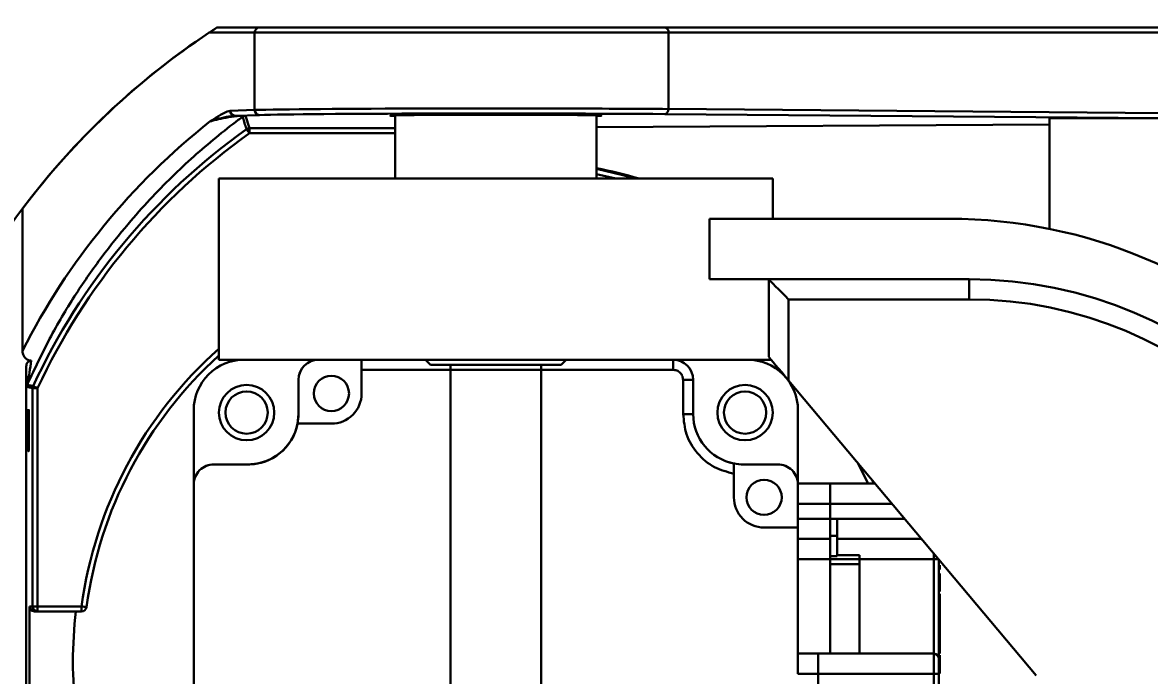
# Model space of a CAD drawing. Header units: millimetres. Extents: x -2601 to 21461, y 11492 to 21077.
# Drawn here: x 7276.6 to 7388.5, y 12922.5 to 12987.3 of the extents above; entities that cross this region are included whole.
import ezdxf

# ---------------------------------------------------------------- set-up
doc = ezdxf.new("R2010")
doc.units = ezdxf.units.MM
doc.header["$PDSIZE"] = -1
doc.styles.get("Standard").update_dxf_attribs({"font": ''})
doc.styles.get('Standard').set_extended_font_data('HYSWLongFangSong')
doc.dimstyles.new('ISO-25', dxfattribs={"dimscale": 25, "dimtxt": 3.5, "dimasz": 1.6, "dimexe": 1.25, "dimexo": 0.625, "dimtad": 1, "dimdec": 0, "dimzin": 9, "dimdsep": 46, "dimtxsty": 'Standard', "dimcen": 2.5, "dimadec": 0, "dimazin": 2, "dimtfac": 1, "dimtdec": 0, "dimtofl": 0, "dimtmove": 0, "dimatfit": 3, "dimfxl": 1, "dimarcsym": 0})

# ---------------------------------------------------------------- blocks, each defined once
blk = doc.blocks.new('*D17')
at = {"color": 0, "lineweight": -2}
blk.add_line((7050.09, 13150.65), (6775.22, 13208.46), dxfattribs=at)
at = {"color": 0}
blk.add_solid([(6776.59, 13214.99), (6773.84, 13201.94), (6736.07, 13216.7)], dxfattribs=at)
at = {"layer": 'Defpoints', "color": 0}
for p in [(6736.07, 13216.7), (8128.61, 12923.82)]:
    blk.add_point(p, dxfattribs=at)
at = {"color": 0, "insert": (6944.44, 13233.55), "char_height": 87.5, "attachment_point": 5, "rotation": 348.1228}
blk.add_mtext('R1423', dxfattribs=at)
blk = doc.blocks.new('*D18')
at = {"color": 0, "lineweight": -2}
for p, q in [((7408.54, 13350.67), (7739.79, 13154.31)), ((8128.61, 12861.32), (8128.61, 12986.32)), ((8066.11, 12923.82), (8191.11, 12923.82))]:
    blk.add_line(p, q, dxfattribs=at)
at = {"color": 0}
blk.add_solid([(7743.19, 13160.04), (7736.39, 13148.57), (7774.2, 13133.91)], dxfattribs=at)
at = {"layer": 'Defpoints', "color": 0}
for p in [(7774.2, 13133.91), (8128.61, 12923.82)]:
    blk.add_point(p, dxfattribs=at)
at = {"color": 0, "insert": (7523.31, 13351.65), "char_height": 87.5, "attachment_point": 5, "rotation": 329.3414}
blk.add_mtext('R412', dxfattribs=at)

msp = doc.modelspace()

# ---------------------------------------------------------------- linework, layer by layer
at = {"color": 161, "lineweight": 30, "true_color": 0x67adff}
for p, q in [((7295.91, 12986.82), (7300.14, 12986.82)), ((7295.91, 12986.82), (7295.91, 12986.82)), ((7300.14, 12986.82), (7340.4, 12986.82)), ((7340.4, 12986.82), (7448.83, 12986.82)), ((7299.66, 12986.32), (7295.15, 12986.32)), ((7299.66, 12986.32), (7299.66, 12978.63)), ((7340.75, 12986.32), (7299.66, 12986.32)), ((7340.75, 12986.32), (7340.75, 12978.73)), ((7449.17, 12986.32), (7340.75, 12986.32)), ((7340.75, 12978.73), (7389.87, 12978.32)), ((7297.23, 12978.56), (7299.66, 12978.63)), ((7300.14, 12978.13), (7297.71, 12978.06)), ((7298.75, 12978.05), (7299.14, 12976.83)), ((7313.61, 12978.1), (7313.61, 12971.82)), ((7333.61, 12971.82), (7333.61, 12978.1)), ((7389.53, 12977.82), (7340.4, 12978.23)), ((7378.61, 12977.82), (7389.53, 12977.82)), ((7378.61, 12977.2), (7378.61, 12977.82)), ((7299.14, 12976.33), (7299.14, 12976.83)), ((7299.14, 12976.83), (7313.61, 12976.83)), ((7333.61, 12976.92), (7378.61, 12977.2)), ((7378.61, 12977.2), (7378.61, 12966.81)), ((7313.61, 12976.33), (7299.14, 12976.33)), ((7335.52, 12971.82), (7333.61, 12972.26)), ((7296.11, 12971.82), (7296.11, 12953.82)), ((7296.11, 12971.82), (7351.11, 12971.82)), ((7351.11, 12967.82), (7351.11, 12971.82)), ((7276.61, 12968.82), (7276.61, 12954.72)), ((7344.82, 12967.82), (7344.82, 12961.82)), ((7344.82, 12967.82), (7368.61, 12967.82)), ((7370.61, 12961.82), (7344.82, 12961.82)), ((7350.71, 12954.11), (7350.71, 12961.79)), ((7370.61, 12961.82), (7370.61, 12959.82)), ((7370.61, 12959.82), (7352.68, 12959.82)), ((7352.68, 12959.82), (7352.68, 12951.76)), ((7276.97, 12953.15), (7276.97, 12894.5)), ((7296.11, 12953.82), (7350.95, 12953.82)), ((7310.28, 12953.82), (7310.28, 12952.82)), ((7310.28, 12950.47), (7310.28, 12953.82)), ((7316.61, 12953.82), (7317.11, 12953.32)), ((7330.11, 12953.32), (7317.11, 12953.32)), ((7319.11, 12952.82), (7319.11, 12953.32)), ((7328.11, 12953.32), (7328.11, 12952.82)), ((7328.11, 12952.82), (7328.11, 12953.32)), ((7330.11, 12953.32), (7330.61, 12953.82)), ((7341.21, 12952.82), (7341.21, 12953.82)), ((7304.01, 12948.42), (7304.01, 12951.82)), ((7304.01, 12948.42), (7304.01, 12951.82)), ((7304.01, 12951.82), (7304.01, 12951.82)), ((7304.01, 12948.42), (7304.01, 12951.82)), ((7304.01, 12951.82), (7304.01, 12951.82)), ((7310.28, 12952.82), (7310.28, 12950.47)), ((7319.11, 12952.82), (7310.28, 12952.82)), ((7319.11, 12913.08), (7319.11, 12952.82)), ((7319.11, 12952.82), (7328.11, 12952.82)), ((7328.11, 12952.82), (7328.11, 12909.07)), ((7341.21, 12952.82), (7328.11, 12952.82)), ((7342.21, 12948.42), (7342.21, 12951.82)), ((7343.21, 12951.82), (7342.21, 12951.82)), ((7343.21, 12951.82), (7343.21, 12948.42)), ((7277.6, 12950.99), (7277.01, 12951.12)), ((7277.6, 12929.32), (7277.6, 12950.99)), ((7278.1, 12950.99), (7277.6, 12950.99)), ((7278.1, 12950.99), (7278.1, 12929.32)), ((7377.27, 12922.45), (7352.68, 12951.76)), ((7293.61, 12948.82), (7293.61, 12898.82)), ((7293.61, 12941.42), (7293.61, 12948.82)), ((7304.01, 12948.42), (7304.01, 12948.42)), ((7304.01, 12948.42), (7304.01, 12948.42)), ((7343.21, 12948.42), (7342.21, 12948.42)), ((7353.61, 12948.82), (7353.61, 12941.47)), ((7307.28, 12947.47), (7303.92, 12947.47)), ((7299.01, 12943.42), (7295.61, 12943.42)), ((7295.61, 12943.42), (7295.61, 12943.42)), ((7348.21, 12943.42), (7351.61, 12943.42)), ((7347.25, 12940.15), (7347.25, 12942.5)), ((7360.98, 12941.87), (7361.14, 12941.52)), ((7293.61, 12906.22), (7293.61, 12941.42)), ((7293.61, 12906.22), (7293.61, 12941.42)), ((7293.61, 12941.42), (7293.61, 12941.42)), ((7293.61, 12910.49), (7293.61, 12941.42)), ((7293.61, 12941.42), (7293.61, 12937.42)), ((7353.61, 12941.42), (7353.61, 12941.52)), ((7353.61, 12941.52), (7353.61, 12941.46)), ((7356.81, 12941.52), (7353.61, 12941.52)), ((7353.61, 12941.42), (7353.61, 12937.15)), ((7356.81, 12941.52), (7356.81, 12939.52)), ((7356.81, 12941.52), (7361.27, 12941.52)), ((7353.61, 12939.52), (7356.81, 12939.52)), ((7356.81, 12938.02), (7356.81, 12939.52)), ((7356.81, 12939.52), (7362.95, 12939.52)), ((7293.61, 12937.42), (7293.61, 12906.22)), ((7293.61, 12937.42), (7293.61, 12937.42)), ((7353.61, 12938.02), (7356.81, 12938.02)), ((7357.51, 12938.02), (7356.81, 12938.02)), ((7356.81, 12938.02), (7356.81, 12936.02)), ((7357.51, 12938.02), (7357.51, 12936.32)), ((7357.51, 12936.02), (7357.51, 12938.02)), ((7357.51, 12938.02), (7364.21, 12938.02)), ((7357.51, 12937.37), (7357.51, 12936.97)), ((7353.61, 12937.15), (7350.25, 12937.15)), ((7353.61, 12937.15), (7353.61, 12922.62)), ((7356.81, 12936.32), (7357.51, 12936.32)), ((7357.51, 12936.97), (7357.51, 12936.37)), ((7357.51, 12936.37), (7357.51, 12935.62)), ((7357.51, 12936.32), (7357.51, 12936.37)), ((7356.81, 12936.02), (7353.61, 12936.02)), ((7356.81, 12936.02), (7356.81, 12934.3)), ((7357.51, 12936.02), (7357.51, 12934.42)), ((7365.88, 12936.02), (7357.51, 12936.02)), ((7357.51, 12934.42), (7357.51, 12935.62)), ((7356.81, 12934.02), (7353.61, 12934.02)), ((7356.81, 12934.3), (7356.81, 12933.42)), ((7356.81, 12934.02), (7356.81, 12934.3)), ((7356.81, 12934.3), (7357.51, 12934.3)), ((7356.81, 12933.52), (7356.81, 12934.02)), ((7356.81, 12934.02), (7359.71, 12934.02)), ((7357.51, 12934.3), (7357.51, 12934.42)), ((7357.51, 12934.42), (7359.71, 12934.42)), ((7357.51, 12934.42), (7357.51, 12934.3)), ((7359.71, 12934.42), (7359.71, 12934.02)), ((7359.71, 12933.52), (7359.71, 12934.02)), ((7359.71, 12934.02), (7367.11, 12934.02)), ((7367.11, 12934.56), (7367.11, 12934.02)), ((7367.11, 12934.02), (7367.56, 12934.02)), ((7367.11, 12934.02), (7367.11, 12924.62)), ((7367.61, 12924.14), (7367.61, 12933.97)), ((7356.81, 12933.52), (7356.81, 12924.62)), ((7359.71, 12933.52), (7356.81, 12933.52)), ((7356.81, 12924.62), (7356.81, 12933.42)), ((7359.71, 12924.62), (7359.71, 12933.52)), ((7367.71, 12933.42), (7367.61, 12933.42)), ((7367.61, 12932.99), (7367.71, 12932.99)), ((7367.71, 12933.42), (7367.71, 12932.99)), ((7367.61, 12932.6), (7367.71, 12932.6)), ((7367.61, 12932.17), (7367.71, 12932.17)), ((7367.71, 12932.6), (7367.71, 12932.17)), ((7367.71, 12932.17), (7367.71, 12931.1)), ((7367.71, 12931.1), (7367.61, 12931.1)), ((7367.61, 12930.97), (7367.71, 12930.97)), ((7367.61, 12930.8), (7367.71, 12930.8)), ((7367.71, 12930.97), (7367.71, 12930.8)), ((7277.29, 12929.32), (7277.6, 12929.32)), ((7277.29, 12929.32), (7277.29, 12918.32)), ((7278.1, 12929.32), (7277.6, 12929.32)), ((7277.81, 12928.82), (7281.91, 12928.82)), ((7278.1, 12929.32), (7278.1, 12928.82)), ((7278.1, 12929.32), (7282.47, 12929.32)), ((7281.91, 12928.82), (7282.47, 12928.82)), ((7282.47, 12929.32), (7282.47, 12928.82)), ((7367.71, 12929.3), (7367.61, 12929.3)), ((7367.71, 12928.33), (7367.71, 12927.42)), ((7367.71, 12927.42), (7367.61, 12927.42)), ((7367.71, 12927.2), (7367.61, 12927.2)), ((7367.71, 12927.07), (7367.71, 12927.2)), ((7367.71, 12927.07), (7367.61, 12927.07)), ((7367.71, 12926.86), (7367.61, 12926.86)), ((7367.61, 12926.4), (7367.71, 12926.4)), ((7367.71, 12926.86), (7367.71, 12927.07)), ((7367.71, 12926.4), (7367.71, 12925.29)), ((7367.61, 12925.29), (7367.71, 12925.29)), ((7367.61, 12925.11), (7367.71, 12925.11)), ((7367.71, 12925.29), (7367.71, 12925.11)), ((7367.71, 12925.11), (7367.71, 12924.64)), ((7353.61, 12924.62), (7355.61, 12924.62)), ((7355.61, 12922.62), (7355.61, 12924.62)), ((7367.11, 12924.62), (7355.61, 12924.62)), ((7367.11, 12922.62), (7367.11, 12924.62)), ((7367.61, 12924.64), (7367.71, 12924.64)), ((7367.61, 12924.46), (7367.71, 12924.46)), ((7367.71, 12924.46), (7367.71, 12924.03)), ((7367.71, 12924.03), (7367.71, 12922.95)), ((7367.71, 12922.82), (7367.71, 12922.65)), ((7355.61, 12922.62), (7353.61, 12922.62)), ((7355.61, 12904.62), (7355.61, 12922.62)), ((7355.61, 12922.62), (7355.61, 12920.87)), ((7367.11, 12922.62), (7355.61, 12922.62)), ((7367.61, 12922.62), (7367.11, 12922.62)), ((7367.11, 12908.02), (7367.11, 12922.62)), ((7367.61, 12908.02), (7367.61, 12922.62))]:
    msp.add_line(p, q, dxfattribs=at)
at = {"color": 161, "lineweight": 30, "true_color": 0x67adff, "flags": 128}
for points in [[(7333.61, 12972.78), (7336.23, 12972.15), (7337.42, 12971.82)], [(7350.71, 12961.79), (7350.8, 12961.7), (7350.95, 12961.56), (7351.15, 12961.36), (7351.39, 12961.11), (7351.68, 12960.83), (7352, 12960.51), (7352.33, 12960.17), (7352.68, 12959.82)], [(7352.68, 12951.76), (7352.33, 12952.17), (7352, 12952.57), (7351.68, 12952.95), (7351.39, 12953.29), (7351.15, 12953.59), (7350.95, 12953.82), (7350.8, 12954), (7350.71, 12954.11)], [(7304.14, 12952.54), (7304.05, 12952.21), (7304.01, 12951.82)], [(7303.82, 12947.07), (7303.91, 12947.45), (7304.01, 12948.42)], [(7294.86, 12943.28), (7295.22, 12943.38), (7295.61, 12943.42)], [(7294.86, 12943.28), (7295.22, 12943.38), (7295.61, 12943.42)], [(7299.01, 12943.42), (7299.98, 12943.52), (7300.88, 12943.79)], [(7299.01, 12943.42), (7299.98, 12943.52), (7300.88, 12943.79)], [(7299.01, 12943.42), (7299.98, 12943.52), (7300.43, 12943.63)], [(7347.34, 12943.5), (7347.23, 12943.52), (7346.75, 12943.64)], [(7360.59, 12941.52), (7359.58, 12943.49), (7359.52, 12943.61)]]:
    msp.add_lwpolyline(points, dxfattribs=at)
at = {"color": 161, "lineweight": 30, "true_color": 0x67adff}
for centre, radius in [((7307.28, 12950.47), 1.75), ((7298.86, 12948.57), 2.75), ((7298.86, 12948.57), 2.1), ((7348.36, 12948.57), 2.75), ((7348.36, 12948.57), 2.1), ((7350.25, 12940.15), 1.75)]:
    msp.add_circle(centre, radius, dxfattribs=at)
for centre, radius, start, end in [((7336.61, 12923.82), 75, 122.8599, 155.0471), ((7300.15, 12986.33), 0.49, 91.2482, 181.1801), ((7340.31, 12986.39), 0.444, 351.4752, 77.4304), ((7340.3, 12978.66), 0.448, 283.0099, 8.1355), ((7297.72, 12978.55), 0.492, 178.9798, 268.5374), ((7298.75, 12977.55), 0.5, 89.9798, 125.1168), ((7300.15, 12978.62), 0.491, 178.9469, 268.6248), ((7336.61, 12923.82), 65, 125.5147, 155.0917), ((7299.14, 12976.33), 0.501, 90.0445, 125.4653), ((7400.7, 13049.06), 124.92, 215.3785, 215.6079), ((7336.61, 12923.82), 64.5, 125.5147, 155.0917), ((7368.61, 12917.82), 50, 0, 90), ((7370.61, 12919.82), 42, 0, 90), ((7370.61, 12919.82), 40, 0, 90), ((7323.61, 12923.82), 41.5, 131.5001, 172.3842), ((7323.61, 12923.82), 41, 132.1214, 172.3842), ((7323.61, 12923.82), 41, 132.1213, 172.3842), ((7298.61, 12948.82), 5, 90, 180.0005), ((7298.61, 12948.82), 5, 90, 180.0005), ((7306.01, 12951.82), 2, 90, 179.9995), ((7306.01, 12951.82), 2, 90, 179.9995), ((7306.01, 12951.82), 2, 90, 179.9995), ((7341.21, 12951.82), 2, 0.0005, 90), ((7341.21, 12951.82), 2, 0.0005, 90), ((7348.61, 12948.82), 5, 359.9995, 90), ((7307.28, 12950.47), 1.75, 270, 90), ((7277.51, 12951.12), 0.493, 155.0573, 180.1478), ((7278.11, 12950.99), 0.509, 155.3204, 179.8005), ((7388.22, 13188.52), 261.81, 245.0175, 245.1269), ((7298.86, 12948.57), 2.75, 270, 90), ((7298.86, 12948.57), 2.1, 270, 90), ((7348.36, 12948.57), 2.75, 270, 90), ((7348.36, 12948.57), 2.1, 270, 90), ((7307.28, 12950.47), 3, 270, 0.0005), ((7307.28, 12950.47), 3, 270, 0.0005), ((7299.01, 12948.42), 5, 276.8925, 0.0005), ((7299.01, 12948.42), 5, 276.8921, 0.0005), ((7299.01, 12948.42), 5, 348.9889, 0.0005), ((7348.21, 12948.42), 5, 179.9995, 258.9889), ((7299.01, 12948.42), 5, 270, 348.9889), ((7295.61, 12941.42), 2, 90, 180.0005), ((7295.61, 12941.42), 2, 90, 180.0005), ((7295.61, 12941.42), 2, 90, 180.0005), ((7299.01, 12948.42), 5, 270, 276.8921), ((7348.21, 12948.42), 5, 258.9889, 270), ((7351.61, 12941.42), 2, 359.9995, 90), ((7350.25, 12940.15), 1.75, 270, 90), ((7350.25, 12940.15), 3, 179.9995, 270), ((7278.1, 12929.32), 0.501, 180.0563, 269.9164), ((7259.71, 12757.24), 173.58, 82.3012, 82.4662), ((7282.47, 12929.32), 0.5, 270, 352.3842), ((7282.47, 12929.32), 0.5, 270, 352.3842), ((7367.11, 12924.12), 0.5, 0.0005, 90)]:
    msp.add_arc(centre, radius, start, end, dxfattribs=at)
for centre, major_axis, ratio, start_param, end_param in [((7336.61, 12923.82), (75, 0), 0.999972, 2.156482, 2.498092), ((7323.61, 12978.57), (25, 0), 0.008552, 0.815552, 2.850315), ((7323.61, 12978.07), (24.5, 0), 0.008727, 0.815552, 2.850315), ((7323.61, 12978.07), (10.5, 0), 0.008727, 1.570788, 3.451437), ((7323.61, 12978.07), (10.5, 0), 0.008727, 5.973341, 7.853973), ((7337.64, 12923.82), (68.42, 0), 0.999548, 2.238855, 2.672824), ((7323.72, 12923.82), (50.03, 0), 0.999974, 1.284883, 1.371858), ((7277.81, 12929.32), (0.522, 0), 0.957823, 3.141593, 4.712389), ((7323.61, 12923.82), (0, 42), 0.999959, 1.451466, 1.690127)]:
    msp.add_ellipse(centre, major_axis=major_axis, ratio=ratio, start_param=start_param, end_param=end_param, dxfattribs=at)
for centre in [(7277.03, 12946.82), (7277.21, 12946.82)]:
    msp.add_ellipse(centre, major_axis=(0, 2.1), ratio=0.008718, dxfattribs=at)
for points, knots in [([(7295.15, 12986.32), (7295.25, 12986.39), (7295.38, 12986.48), (7295.6, 12986.62), (7295.69, 12986.68), (7295.75, 12986.71), (7295.78, 12986.74), (7295.81, 12986.75), (7295.83, 12986.77), (7295.86, 12986.78), (7295.9, 12986.82), (7295.91, 12986.82), (7295.91, 12986.82), (7295.91, 12986.82)], [0, 0, 0, 0, 0.494985, 0.618687, 0.680845, 0.712007, 0.725904, 0.73992, 0.75244, 0.771878, 0.810321, 0.951086, 1, 1, 1, 1]), ([(7298.46, 12977.96), (7298.32, 12977.85), (7297.44, 12977.2), (7295.08, 12975.35), (7291.42, 12972.09), (7287.64, 12968.04), (7284.48, 12964.1), (7281.92, 12960.45), (7279.42, 12956.31), (7277.85, 12952.99), (7277.06, 12951.33)], [0, 0, 0, 0, 0.019074, 0.118439, 0.317426, 0.516378, 0.637302, 0.758428, 0.879352, 1, 1, 1, 1]), ([(7295.26, 12977.51), (7295.27, 12977.51), (7295.3, 12977.53), (7295.5, 12977.66), (7295.96, 12977.95), (7296.58, 12978.35), (7297.04, 12978.5), (7297.23, 12978.56)], [0, 0, 0, 0, 0.0051439, 0.0591517, 0.301162, 0.7106993, 1, 1, 1, 1]), ([(7297.71, 12978.06), (7297.42, 12978.03), (7296.71, 12977.94), (7296.01, 12977.74), (7295.51, 12977.59), (7295.3, 12977.52), (7295.27, 12977.51), (7295.26, 12977.51)], [0, 0, 0, 0, 0.284488, 0.69649, 0.940358, 0.994781, 1, 1, 1, 1]), ([(7298.46, 12977.96), (7298.47, 12977.97), (7298.49, 12977.99), (7298.49, 12978.02), (7298.45, 12978.04), (7298.4, 12978.05), (7298.35, 12978.05), (7298.32, 12978.05), (7298.29, 12978.05), (7298.25, 12978.05), (7298.22, 12978.05), (7298.16, 12978.05), (7298.04, 12978.04), (7297.71, 12978.01), (7297.08, 12977.92), (7296.26, 12977.76), (7295.64, 12977.61), (7295.33, 12977.52), (7295.26, 12977.51)], [0, 0, 0, 0, 0.053624, 0.100475, 0.131885, 0.14488, 0.151411, 0.15482, 0.160403, 0.162542, 0.169108, 0.170542, 0.184669, 0.215629, 0.335196, 0.630256, 0.925862, 1, 1, 1, 1]), ([(7297.71, 12978.06), (7297.73, 12978.06), (7297.83, 12978.06), (7297.97, 12978.06), (7298.16, 12978.06), (7298.28, 12978.06), (7298.38, 12978.06), (7298.48, 12978.06), (7298.58, 12978.06), (7298.68, 12978.06), (7298.74, 12978.05), (7298.74, 12978.05), (7298.75, 12978.05)], [0, 0, 0, 0, 0.035162, 0.17261, 0.242813, 0.287548, 0.332443, 0.385912, 0.448829, 0.587063, 0.782085, 1, 1, 1, 1]), ([(7298.85, 12976.73), (7298.84, 12976.74), (7298.84, 12976.75), (7298.82, 12976.81), (7298.74, 12977.06), (7298.62, 12977.45), (7298.51, 12977.8), (7298.46, 12977.96)], [0, 0, 0, 0, 0.007128, 0.035642, 0.149696, 0.605915, 1, 1, 1, 1]), ([(7277.48, 12953.73), (7277.38, 12953.74), (7277.2, 12953.76), (7276.94, 12953.91), (7276.75, 12954.13), (7276.63, 12954.42), (7276.61, 12954.62), (7276.61, 12954.72)], [0, 0, 0, 0, 0.195647, 0.374206, 0.588539, 0.802154, 1, 1, 1, 1]), ([(7276.97, 12953.15), (7276.98, 12953.23), (7276.99, 12953.39), (7277.12, 12953.58), (7277.27, 12953.69), (7277.39, 12953.72), (7277.46, 12953.73), (7277.48, 12953.73)], [0, 0, 0, 0, 0.298523, 0.558167, 0.750541, 0.943495, 1, 1, 1, 1]), ([(7277.01, 12951.12), (7277.01, 12951.17), (7277, 12951.41), (7276.98, 12952.3), (7276.97, 12953.02), (7276.97, 12953.15)], [0, 0, 0, 0, 0.199379, 0.855442, 1, 1, 1, 1]), ([(7277.48, 12953.73), (7277.36, 12952.93), (7277.21, 12951.95), (7277.08, 12951.42), (7277.06, 12951.33)], [0, 0, 0, 0, 0.816986, 1, 1, 1, 1]), ([(7341.21, 12952.82), (7341.33, 12952.81), (7341.53, 12952.79), (7341.76, 12952.66), (7341.92, 12952.53), (7342.05, 12952.38), (7342.17, 12952.14), (7342.19, 12951.95), (7342.21, 12951.82)], [0, 0, 0, 0, 0.239443, 0.369857, 0.500004, 0.630484, 0.760557, 1, 1, 1, 1]), ([(7277.06, 12951.33), (7277.06, 12951.33), (7277.08, 12951.33), (7277.14, 12951.31), (7277.33, 12951.27), (7277.51, 12951.23), (7277.65, 12951.2)], [0, 0, 0, 0, 0.014753, 0.073758, 0.309778, 1, 1, 1, 1]), ([(7347.25, 12942.5), (7346.59, 12942.67), (7345.22, 12943.04), (7343.55, 12944.45), (7342.42, 12946.33), (7342.28, 12947.74), (7342.21, 12948.42)], [0, 0, 0, 0, 0.242075, 0.500004, 0.757947, 1, 1, 1, 1]), ([(7347.25, 12942.5), (7347.25, 12942.61), (7347.25, 12942.84), (7347.25, 12943.15), (7347.25, 12943.38), (7347.25, 12943.5), (7347.25, 12943.51), (7347.25, 12943.51)], [0, 0, 0, 0, 0.218556, 0.437256, 0.65507, 0.869764, 1, 1, 1, 1]), ([(7357.51, 12937.62), (7357.51, 12937.63), (7357.51, 12937.64), (7357.51, 12937.76), (7357.51, 12937.93), (7357.51, 12938.06), (7357.51, 12938.12)], [0, 0, 0, 0, 0.250001, 0.500266, 0.750148, 1, 1, 1, 1]), ([(7357.51, 12938.12), (7357.51, 12938.06), (7357.51, 12937.93), (7357.51, 12937.76), (7357.51, 12937.64), (7357.51, 12937.63), (7357.51, 12937.62)], [0, 0, 0, 0, 0.249852, 0.499734, 0.749999, 1, 1, 1, 1]), ([(7357.51, 12938.12), (7357.51, 12938.06), (7357.51, 12937.93), (7357.51, 12937.76), (7357.51, 12937.64), (7357.51, 12937.63), (7357.51, 12937.62)], [0, 0, 0, 0, 0.249852, 0.499734, 0.749999, 1, 1, 1, 1]), ([(7357.51, 12937.62), (7357.51, 12937.63), (7357.51, 12937.64), (7357.51, 12937.76), (7357.51, 12937.93), (7357.51, 12938.06), (7357.51, 12938.12)], [0, 0, 0, 0, 0.250001, 0.500266, 0.750148, 1, 1, 1, 1]), ([(7367.71, 12930.97), (7367.71, 12930.98), (7367.71, 12931.01), (7367.71, 12931.06), (7367.71, 12931.08), (7367.71, 12931.1)], [0, 0, 0, 0, 0.288109, 0.566835, 1, 1, 1, 1]), ([(7367.71, 12929.3), (7367.71, 12929.45), (7367.71, 12929.74), (7367.71, 12930.14), (7367.71, 12930.4), (7367.71, 12930.53), (7367.71, 12930.51), (7367.71, 12930.49)], [0, 0, 0, 0, 0.221018, 0.420983, 0.618949, 0.827698, 1, 1, 1, 1]), ([(7367.71, 12928.32), (7367.71, 12928.33), (7367.71, 12928.35), (7367.71, 12928.54), (7367.71, 12928.88), (7367.71, 12929.16), (7367.71, 12929.3)], [0, 0, 0, 0, 0.164567, 0.44321, 0.712837, 1, 1, 1, 1]), ([(7367.71, 12927.2), (7367.71, 12927.23), (7367.71, 12927.28), (7367.71, 12927.36), (7367.71, 12927.4), (7367.71, 12927.42)], [0, 0, 0, 0, 0.288214, 0.566409, 1, 1, 1, 1]), ([(7367.71, 12926.4), (7367.71, 12926.42), (7367.71, 12926.57), (7367.71, 12926.72), (7367.71, 12926.86)], [0, 0, 0, 0, 0.116193, 1, 1, 1, 1]), ([(7367.61, 12922.62), (7367.61, 12922.81), (7367.61, 12923.1), (7367.61, 12923.45), (7367.61, 12923.69), (7367.61, 12923.88), (7367.61, 12924.07), (7367.61, 12924.1), (7367.61, 12924.12)], [0, 0, 0, 0, 0.239458, 0.369847, 0.500103, 0.630406, 0.760591, 1, 1, 1, 1]), ([(7367.71, 12922.82), (7367.71, 12922.84), (7367.71, 12922.86), (7367.71, 12922.91), (7367.71, 12922.94), (7367.71, 12922.95)], [0, 0, 0, 0, 0.291037, 0.569916, 1, 1, 1, 1])]:
    msp.add_open_spline(points, degree=3, knots=knots, dxfattribs=at)

# ---------------------------------------------------------------- dimensions: what is measured, and where the dimension line sits
for mpoint, picture, middle in [((7774.2, 13133.91), '*D18', (7493.04, 13300.58)), ((6736.07, 13216.7), '*D17', (6932.22, 13175.44))]:
    dim = msp.add_radius_dim(center=(8128.61, 12923.82), mpoint=mpoint, dimstyle='ISO-25')
    dim.commit()
    dim.dimension.update_dxf_attribs({"geometry": picture, "text_midpoint": middle, "dimtype": 164})

doc.saveas('drawing.dxf')
